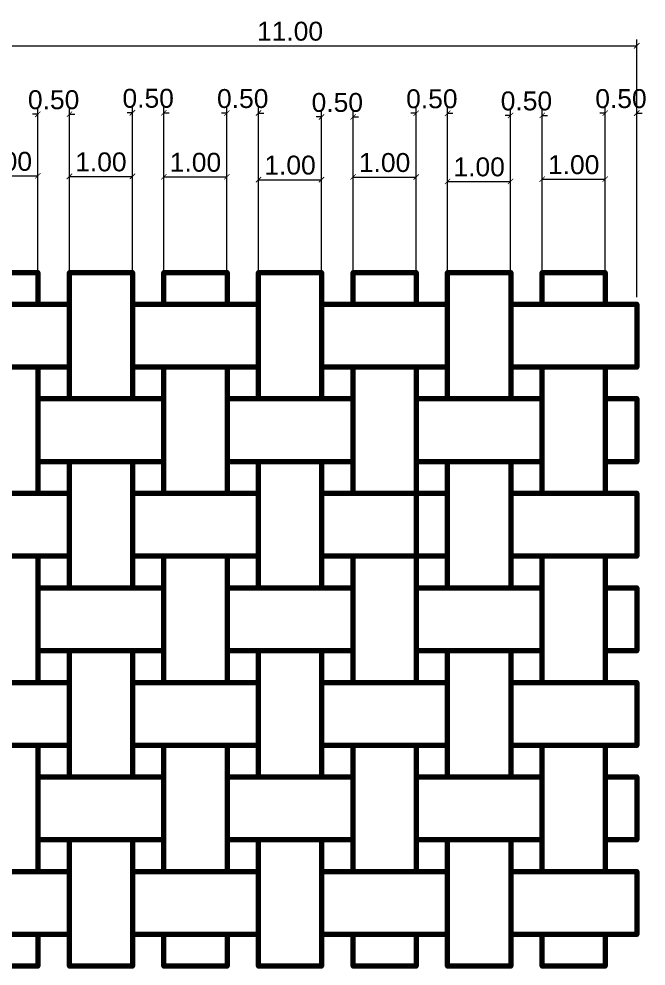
# Model space of a CAD drawing. Header units: inches. Extents: x 994 to 6777, y -637 to 5407.
# Drawn here: x 1078.79 to 1088.73, y 477.23 to 492.25 of the extents above; entities that cross this region are included whole.
import ezdxf

# ---------------------------------------------------------------- set-up
doc = ezdxf.new("R2010")
doc.units = ezdxf.units.IN
doc.header["$MEASUREMENT"] = 0
doc.linetypes.add('CENTER2', pattern=[28.575, 19.05, -3.175, 3.175, -3.175])
doc.layers.add('DIMENSIONS', color=7, linetype='Continuous')
doc.layers.add('OBJECT 0.5', color=7, linetype='Continuous', lineweight=60)
doc.styles.get("Standard").update_dxf_attribs({"font": 'arial.ttf'})
doc.dimstyles.new('ABELLA 100', dxfattribs={"dimtxt": 0.3, "dimasz": 0.085, "dimexe": 0.1, "dimexo": 0.075, "dimgap": 0.075, "dimtad": 1, "dimzin": 0, "dimdsep": 46, "dimtxsty": 'Standard', "dimblk": 'ARCHTICK', "dimcen": 0.09, "dimclrd": 7, "dimclre": 7, "dimadec": 0, "dimazin": 0, "dimtfac": 1, "dimtix": 1, "dimtofl": 0, "dimtmove": 0, "dimatfit": 3, "dimldrblk": 'OPEN30', "dimfxl": 1, "dimtolj": 1, "dimtzin": 0, "dimlwd": 0, "dimlwe": 0, "dimarcsym": 0})

# ---------------------------------------------------------------- blocks, each defined once
blk = doc.blocks.new('_ArchTick')
at = {"color": 0, "linetype": 'ByBlock', "const_width": 0.15}
blk.add_lwpolyline([(-0.5, -0.5), (0.5, 0.5)], dxfattribs=at)
blk = doc.blocks.new('*D483')
at = {"layer": 'Defpoints', "color": 0, "transparency": 16777216}
for p in [(1079.587, 490.736), (1079.087, 487.759), (1079.587, 487.759)]:
    blk.add_point(p, dxfattribs=at)
at = {"layer": 'DIMENSIONS', "color": 7, "linetype": 'CENTER2', "lineweight": 0, "transparency": 16777216}
for p, q in [((1079.087, 487.834), (1079.087, 490.836)), ((1079.587, 487.834), (1079.587, 490.836))]:
    blk.add_line(p, q, dxfattribs=at)
at = {"layer": 'DIMENSIONS', "color": 7, "linetype": 'Continuous', "lineweight": 0, "transparency": 16777216}
for p, q in [((1079.087, 490.736), (1079.002, 490.736)), ((1079.587, 490.736), (1079.672, 490.736))]:
    blk.add_line(p, q, dxfattribs=at)
at = {"layer": 'DIMENSIONS', "color": 7, "lineweight": 0, "transparency": 16777216, "xscale": 0.085, "yscale": 0.085, "zscale": 0.085}
blk.add_blockref('_ArchTick', (1079.087, 490.736), dxfattribs=at)
at = {"layer": 'DIMENSIONS', "color": 7, "lineweight": 0, "transparency": 16777216, "xscale": 0.085, "yscale": 0.085, "zscale": 0.085, "rotation": 180}
blk.add_blockref('_ArchTick', (1079.587, 490.736), dxfattribs=at)
at = {"layer": 'DIMENSIONS', "color": 0, "lineweight": 9, "transparency": 16777216, "insert": (1079.337, 490.964), "char_height": 0.3, "attachment_point": 5}
blk.add_mtext('\\A1;0.50', dxfattribs=at)
blk = doc.blocks.new('_Open30')
at = {"color": 0, "linetype": 'ByBlock', "lineweight": -2}
for p, q in [((-1, 0.27), (0, 0)), ((0, 0), (-1, -0.27)), ((0, 0), (-1, 0))]:
    blk.add_line(p, q, dxfattribs=at)
blk = doc.blocks.new('*D484')
at = {"layer": 'Defpoints', "color": 0, "transparency": 16777216}
for p in [(1081.087, 490.759), (1080.587, 487.759), (1081.087, 487.759)]:
    blk.add_point(p, dxfattribs=at)
at = {"layer": 'DIMENSIONS', "color": 7, "linetype": 'CENTER2', "lineweight": 0, "transparency": 16777216}
for p, q in [((1080.587, 487.834), (1080.587, 490.859)), ((1081.087, 487.834), (1081.087, 490.859))]:
    blk.add_line(p, q, dxfattribs=at)
at = {"layer": 'DIMENSIONS', "color": 7, "linetype": 'Continuous', "lineweight": 0, "transparency": 16777216}
for p, q in [((1080.587, 490.759), (1080.502, 490.759)), ((1081.087, 490.759), (1081.172, 490.759))]:
    blk.add_line(p, q, dxfattribs=at)
at = {"layer": 'DIMENSIONS', "color": 7, "lineweight": 0, "transparency": 16777216, "xscale": 0.085, "yscale": 0.085, "zscale": 0.085}
blk.add_blockref('_ArchTick', (1080.587, 490.759), dxfattribs=at)
at = {"layer": 'DIMENSIONS', "color": 7, "lineweight": 0, "transparency": 16777216, "xscale": 0.085, "yscale": 0.085, "zscale": 0.085, "rotation": 180}
blk.add_blockref('_ArchTick', (1081.087, 490.759), dxfattribs=at)
at = {"layer": 'DIMENSIONS', "color": 0, "lineweight": 9, "transparency": 16777216, "insert": (1080.837, 490.987), "char_height": 0.3, "attachment_point": 5}
blk.add_mtext('\\A1;0.50', dxfattribs=at)
blk = doc.blocks.new('*D485')
at = {"layer": 'Defpoints', "color": 0, "transparency": 16777216}
for p in [(1082.587, 490.755), (1082.087, 487.759), (1082.587, 487.759)]:
    blk.add_point(p, dxfattribs=at)
at = {"layer": 'DIMENSIONS', "color": 7, "linetype": 'CENTER2', "lineweight": 0, "transparency": 16777216}
for p, q in [((1082.087, 487.834), (1082.087, 490.855)), ((1082.587, 487.834), (1082.587, 490.855))]:
    blk.add_line(p, q, dxfattribs=at)
at = {"layer": 'DIMENSIONS', "color": 7, "linetype": 'Continuous', "lineweight": 0, "transparency": 16777216}
for p, q in [((1082.087, 490.755), (1082.002, 490.755)), ((1082.587, 490.755), (1082.672, 490.755))]:
    blk.add_line(p, q, dxfattribs=at)
at = {"layer": 'DIMENSIONS', "color": 7, "lineweight": 0, "transparency": 16777216, "xscale": 0.085, "yscale": 0.085, "zscale": 0.085}
blk.add_blockref('_ArchTick', (1082.087, 490.755), dxfattribs=at)
at = {"layer": 'DIMENSIONS', "color": 7, "lineweight": 0, "transparency": 16777216, "xscale": 0.085, "yscale": 0.085, "zscale": 0.085, "rotation": 180}
blk.add_blockref('_ArchTick', (1082.587, 490.755), dxfattribs=at)
at = {"layer": 'DIMENSIONS', "color": 0, "lineweight": 9, "transparency": 16777216, "insert": (1082.337, 490.983), "char_height": 0.3, "attachment_point": 5}
blk.add_mtext('\\A1;0.50', dxfattribs=at)
blk = doc.blocks.new('*D486')
at = {"layer": 'Defpoints', "color": 0, "transparency": 16777216}
for p in [(1084.087, 490.693), (1083.587, 487.759), (1084.087, 487.759)]:
    blk.add_point(p, dxfattribs=at)
at = {"layer": 'DIMENSIONS', "color": 7, "linetype": 'CENTER2', "lineweight": 0, "transparency": 16777216}
for p, q in [((1083.587, 487.834), (1083.587, 490.793)), ((1084.087, 487.834), (1084.087, 490.793))]:
    blk.add_line(p, q, dxfattribs=at)
at = {"layer": 'DIMENSIONS', "color": 7, "linetype": 'Continuous', "lineweight": 0, "transparency": 16777216}
for p, q in [((1083.587, 490.693), (1083.502, 490.693)), ((1084.087, 490.693), (1084.172, 490.693))]:
    blk.add_line(p, q, dxfattribs=at)
at = {"layer": 'DIMENSIONS', "color": 7, "lineweight": 0, "transparency": 16777216, "xscale": 0.085, "yscale": 0.085, "zscale": 0.085}
blk.add_blockref('_ArchTick', (1083.587, 490.693), dxfattribs=at)
at = {"layer": 'DIMENSIONS', "color": 7, "lineweight": 0, "transparency": 16777216, "xscale": 0.085, "yscale": 0.085, "zscale": 0.085, "rotation": 180}
blk.add_blockref('_ArchTick', (1084.087, 490.693), dxfattribs=at)
at = {"layer": 'DIMENSIONS', "color": 0, "lineweight": 9, "transparency": 16777216, "insert": (1083.837, 490.921), "char_height": 0.3, "attachment_point": 5}
blk.add_mtext('\\A1;0.50', dxfattribs=at)
blk = doc.blocks.new('*D487')
at = {"layer": 'Defpoints', "color": 0, "transparency": 16777216}
for p in [(1085.587, 490.751), (1085.087, 487.759), (1085.587, 487.759)]:
    blk.add_point(p, dxfattribs=at)
at = {"layer": 'DIMENSIONS', "color": 7, "linetype": 'CENTER2', "lineweight": 0, "transparency": 16777216}
for p, q in [((1085.087, 487.834), (1085.087, 490.851)), ((1085.587, 487.834), (1085.587, 490.851))]:
    blk.add_line(p, q, dxfattribs=at)
at = {"layer": 'DIMENSIONS', "color": 7, "linetype": 'Continuous', "lineweight": 0, "transparency": 16777216}
for p, q in [((1085.087, 490.751), (1085.002, 490.751)), ((1085.587, 490.751), (1085.672, 490.751))]:
    blk.add_line(p, q, dxfattribs=at)
at = {"layer": 'DIMENSIONS', "color": 7, "lineweight": 0, "transparency": 16777216, "xscale": 0.085, "yscale": 0.085, "zscale": 0.085}
blk.add_blockref('_ArchTick', (1085.087, 490.751), dxfattribs=at)
at = {"layer": 'DIMENSIONS', "color": 7, "lineweight": 0, "transparency": 16777216, "xscale": 0.085, "yscale": 0.085, "zscale": 0.085, "rotation": 180}
blk.add_blockref('_ArchTick', (1085.587, 490.751), dxfattribs=at)
at = {"layer": 'DIMENSIONS', "color": 0, "lineweight": 9, "transparency": 16777216, "insert": (1085.337, 490.979), "char_height": 0.3, "attachment_point": 5}
blk.add_mtext('\\A1;0.50', dxfattribs=at)
blk = doc.blocks.new('*D488')
at = {"layer": 'Defpoints', "color": 0, "transparency": 16777216}
for p in [(1087.087, 490.717), (1086.587, 487.759), (1087.087, 487.759)]:
    blk.add_point(p, dxfattribs=at)
at = {"layer": 'DIMENSIONS', "color": 7, "linetype": 'CENTER2', "lineweight": 0, "transparency": 16777216}
for p, q in [((1086.587, 487.834), (1086.587, 490.817)), ((1087.087, 487.834), (1087.087, 490.817))]:
    blk.add_line(p, q, dxfattribs=at)
at = {"layer": 'DIMENSIONS', "color": 7, "linetype": 'Continuous', "lineweight": 0, "transparency": 16777216}
for p, q in [((1086.587, 490.717), (1086.502, 490.717)), ((1087.087, 490.717), (1087.172, 490.717))]:
    blk.add_line(p, q, dxfattribs=at)
at = {"layer": 'DIMENSIONS', "color": 7, "lineweight": 0, "transparency": 16777216, "xscale": 0.085, "yscale": 0.085, "zscale": 0.085}
blk.add_blockref('_ArchTick', (1086.587, 490.717), dxfattribs=at)
at = {"layer": 'DIMENSIONS', "color": 7, "lineweight": 0, "transparency": 16777216, "xscale": 0.085, "yscale": 0.085, "zscale": 0.085, "rotation": 180}
blk.add_blockref('_ArchTick', (1087.087, 490.717), dxfattribs=at)
at = {"layer": 'DIMENSIONS', "color": 0, "lineweight": 9, "transparency": 16777216, "insert": (1086.837, 490.945), "char_height": 0.3, "attachment_point": 5}
blk.add_mtext('\\A1;0.50', dxfattribs=at)
blk = doc.blocks.new('*D489')
at = {"layer": 'Defpoints', "color": 0, "transparency": 16777216}
for p in [(1088.587, 490.754), (1088.087, 487.759), (1088.587, 487.759)]:
    blk.add_point(p, dxfattribs=at)
at = {"layer": 'DIMENSIONS', "color": 7, "linetype": 'CENTER2', "lineweight": 0, "transparency": 16777216}
for p, q in [((1088.087, 487.834), (1088.087, 490.854)), ((1088.587, 487.834), (1088.587, 490.854))]:
    blk.add_line(p, q, dxfattribs=at)
at = {"layer": 'DIMENSIONS', "color": 7, "linetype": 'Continuous', "lineweight": 0, "transparency": 16777216}
for p, q in [((1088.087, 490.754), (1088.002, 490.754)), ((1088.587, 490.754), (1088.672, 490.754))]:
    blk.add_line(p, q, dxfattribs=at)
at = {"layer": 'DIMENSIONS', "color": 7, "lineweight": 0, "transparency": 16777216, "xscale": 0.085, "yscale": 0.085, "zscale": 0.085}
blk.add_blockref('_ArchTick', (1088.087, 490.754), dxfattribs=at)
at = {"layer": 'DIMENSIONS', "color": 7, "lineweight": 0, "transparency": 16777216, "xscale": 0.085, "yscale": 0.085, "zscale": 0.085, "rotation": 180}
blk.add_blockref('_ArchTick', (1088.587, 490.754), dxfattribs=at)
at = {"layer": 'DIMENSIONS', "color": 0, "lineweight": 9, "transparency": 16777216, "insert": (1088.337, 490.982), "char_height": 0.3, "attachment_point": 5}
blk.add_mtext('\\A1;0.50', dxfattribs=at)
blk = doc.blocks.new('*D490')
at = {"layer": 'Defpoints', "color": 0, "transparency": 16777216}
for p in [(1088.087, 489.706), (1087.087, 487.759), (1088.087, 487.759)]:
    blk.add_point(p, dxfattribs=at)
at = {"layer": 'DIMENSIONS', "color": 7, "linetype": 'CENTER2', "lineweight": 0, "transparency": 16777216}
for p, q in [((1087.087, 487.834), (1087.087, 489.806)), ((1088.087, 487.834), (1088.087, 489.806))]:
    blk.add_line(p, q, dxfattribs=at)
at = {"layer": 'DIMENSIONS', "color": 7, "linetype": 'Continuous', "lineweight": 0, "transparency": 16777216}
blk.add_line((1087.087, 489.706), (1088.087, 489.706), dxfattribs=at)
at = {"layer": 'DIMENSIONS', "color": 7, "lineweight": 0, "transparency": 16777216, "xscale": 0.085, "yscale": 0.085, "zscale": 0.085, "rotation": 180}
blk.add_blockref('_ArchTick', (1087.087, 489.706), dxfattribs=at)
at = {"layer": 'DIMENSIONS', "color": 7, "lineweight": 0, "transparency": 16777216, "xscale": 0.085, "yscale": 0.085, "zscale": 0.085}
blk.add_blockref('_ArchTick', (1088.087, 489.706), dxfattribs=at)
at = {"layer": 'DIMENSIONS', "color": 0, "lineweight": 9, "transparency": 16777216, "insert": (1087.587, 489.934), "char_height": 0.3, "attachment_point": 5}
blk.add_mtext('\\A1;1.00', dxfattribs=at)
blk = doc.blocks.new('*D491')
at = {"layer": 'Defpoints', "color": 0, "transparency": 16777216}
for p in [(1086.587, 489.671), (1085.587, 487.759), (1086.587, 487.759)]:
    blk.add_point(p, dxfattribs=at)
at = {"layer": 'DIMENSIONS', "color": 7, "linetype": 'CENTER2', "lineweight": 0, "transparency": 16777216}
for p, q in [((1085.587, 487.834), (1085.587, 489.771)), ((1086.587, 487.834), (1086.587, 489.771))]:
    blk.add_line(p, q, dxfattribs=at)
at = {"layer": 'DIMENSIONS', "color": 7, "linetype": 'Continuous', "lineweight": 0, "transparency": 16777216}
blk.add_line((1085.587, 489.671), (1086.587, 489.671), dxfattribs=at)
at = {"layer": 'DIMENSIONS', "color": 7, "lineweight": 0, "transparency": 16777216, "xscale": 0.085, "yscale": 0.085, "zscale": 0.085, "rotation": 180}
blk.add_blockref('_ArchTick', (1085.587, 489.671), dxfattribs=at)
at = {"layer": 'DIMENSIONS', "color": 7, "lineweight": 0, "transparency": 16777216, "xscale": 0.085, "yscale": 0.085, "zscale": 0.085}
blk.add_blockref('_ArchTick', (1086.587, 489.671), dxfattribs=at)
at = {"layer": 'DIMENSIONS', "color": 0, "lineweight": 9, "transparency": 16777216, "insert": (1086.087, 489.899), "char_height": 0.3, "attachment_point": 5}
blk.add_mtext('\\A1;1.00', dxfattribs=at)
blk = doc.blocks.new('*D492')
at = {"layer": 'Defpoints', "color": 0, "transparency": 16777216}
for p in [(1085.087, 489.74), (1084.087, 487.759), (1085.087, 487.759)]:
    blk.add_point(p, dxfattribs=at)
at = {"layer": 'DIMENSIONS', "color": 7, "linetype": 'CENTER2', "lineweight": 0, "transparency": 16777216}
for p, q in [((1084.087, 487.834), (1084.087, 489.84)), ((1085.087, 487.834), (1085.087, 489.84))]:
    blk.add_line(p, q, dxfattribs=at)
at = {"layer": 'DIMENSIONS', "color": 7, "linetype": 'Continuous', "lineweight": 0, "transparency": 16777216}
blk.add_line((1084.087, 489.74), (1085.087, 489.74), dxfattribs=at)
at = {"layer": 'DIMENSIONS', "color": 7, "lineweight": 0, "transparency": 16777216, "xscale": 0.085, "yscale": 0.085, "zscale": 0.085, "rotation": 180}
blk.add_blockref('_ArchTick', (1084.087, 489.74), dxfattribs=at)
at = {"layer": 'DIMENSIONS', "color": 7, "lineweight": 0, "transparency": 16777216, "xscale": 0.085, "yscale": 0.085, "zscale": 0.085}
blk.add_blockref('_ArchTick', (1085.087, 489.74), dxfattribs=at)
at = {"layer": 'DIMENSIONS', "color": 0, "lineweight": 9, "transparency": 16777216, "insert": (1084.587, 489.968), "char_height": 0.3, "attachment_point": 5}
blk.add_mtext('\\A1;1.00', dxfattribs=at)
blk = doc.blocks.new('*D493')
at = {"layer": 'Defpoints', "color": 0, "transparency": 16777216}
for p in [(1083.587, 489.698), (1082.587, 487.759), (1083.587, 487.759)]:
    blk.add_point(p, dxfattribs=at)
at = {"layer": 'DIMENSIONS', "color": 7, "linetype": 'CENTER2', "lineweight": 0, "transparency": 16777216}
for p, q in [((1082.587, 487.834), (1082.587, 489.798)), ((1083.587, 487.834), (1083.587, 489.798))]:
    blk.add_line(p, q, dxfattribs=at)
at = {"layer": 'DIMENSIONS', "color": 7, "linetype": 'Continuous', "lineweight": 0, "transparency": 16777216}
blk.add_line((1082.587, 489.698), (1083.587, 489.698), dxfattribs=at)
at = {"layer": 'DIMENSIONS', "color": 7, "lineweight": 0, "transparency": 16777216, "xscale": 0.085, "yscale": 0.085, "zscale": 0.085, "rotation": 180}
blk.add_blockref('_ArchTick', (1082.587, 489.698), dxfattribs=at)
at = {"layer": 'DIMENSIONS', "color": 7, "lineweight": 0, "transparency": 16777216, "xscale": 0.085, "yscale": 0.085, "zscale": 0.085}
blk.add_blockref('_ArchTick', (1083.587, 489.698), dxfattribs=at)
at = {"layer": 'DIMENSIONS', "color": 0, "lineweight": 9, "transparency": 16777216, "insert": (1083.087, 489.927), "char_height": 0.3, "attachment_point": 5}
blk.add_mtext('\\A1;1.00', dxfattribs=at)
blk = doc.blocks.new('*D494')
at = {"layer": 'Defpoints', "color": 0, "transparency": 16777216}
for p in [(1082.087, 489.744), (1081.087, 487.759), (1082.087, 487.759)]:
    blk.add_point(p, dxfattribs=at)
at = {"layer": 'DIMENSIONS', "color": 7, "linetype": 'CENTER2', "lineweight": 0, "transparency": 16777216}
for p, q in [((1081.087, 487.834), (1081.087, 489.844)), ((1082.087, 487.834), (1082.087, 489.844))]:
    blk.add_line(p, q, dxfattribs=at)
at = {"layer": 'DIMENSIONS', "color": 7, "linetype": 'Continuous', "lineweight": 0, "transparency": 16777216}
blk.add_line((1081.087, 489.744), (1082.087, 489.744), dxfattribs=at)
at = {"layer": 'DIMENSIONS', "color": 7, "lineweight": 0, "transparency": 16777216, "xscale": 0.085, "yscale": 0.085, "zscale": 0.085, "rotation": 180}
blk.add_blockref('_ArchTick', (1081.087, 489.744), dxfattribs=at)
at = {"layer": 'DIMENSIONS', "color": 7, "lineweight": 0, "transparency": 16777216, "xscale": 0.085, "yscale": 0.085, "zscale": 0.085}
blk.add_blockref('_ArchTick', (1082.087, 489.744), dxfattribs=at)
at = {"layer": 'DIMENSIONS', "color": 0, "lineweight": 9, "transparency": 16777216, "insert": (1081.587, 489.972), "char_height": 0.3, "attachment_point": 5}
blk.add_mtext('\\A1;1.00', dxfattribs=at)
blk = doc.blocks.new('*D495')
at = {"layer": 'Defpoints', "color": 0, "transparency": 16777216}
for p in [(1080.587, 489.75), (1079.587, 487.759), (1080.587, 487.759)]:
    blk.add_point(p, dxfattribs=at)
at = {"layer": 'DIMENSIONS', "color": 7, "linetype": 'CENTER2', "lineweight": 0, "transparency": 16777216}
for p, q in [((1079.587, 487.834), (1079.587, 489.85)), ((1080.587, 487.834), (1080.587, 489.85))]:
    blk.add_line(p, q, dxfattribs=at)
at = {"layer": 'DIMENSIONS', "color": 7, "linetype": 'Continuous', "lineweight": 0, "transparency": 16777216}
blk.add_line((1079.587, 489.75), (1080.587, 489.75), dxfattribs=at)
at = {"layer": 'DIMENSIONS', "color": 7, "lineweight": 0, "transparency": 16777216, "xscale": 0.085, "yscale": 0.085, "zscale": 0.085, "rotation": 180}
blk.add_blockref('_ArchTick', (1079.587, 489.75), dxfattribs=at)
at = {"layer": 'DIMENSIONS', "color": 7, "lineweight": 0, "transparency": 16777216, "xscale": 0.085, "yscale": 0.085, "zscale": 0.085}
blk.add_blockref('_ArchTick', (1080.587, 489.75), dxfattribs=at)
at = {"layer": 'DIMENSIONS', "color": 0, "lineweight": 9, "transparency": 16777216, "insert": (1080.087, 489.978), "char_height": 0.3, "attachment_point": 5}
blk.add_mtext('\\A1;1.00', dxfattribs=at)
blk = doc.blocks.new('*D496')
at = {"layer": 'Defpoints', "color": 0, "transparency": 16777216}
for p in [(1079.087, 489.759), (1078.087, 487.759), (1079.087, 487.759)]:
    blk.add_point(p, dxfattribs=at)
at = {"layer": 'DIMENSIONS', "color": 7, "linetype": 'CENTER2', "lineweight": 0, "transparency": 16777216}
for p, q in [((1078.087, 487.834), (1078.087, 489.859)), ((1079.087, 487.834), (1079.087, 489.859))]:
    blk.add_line(p, q, dxfattribs=at)
at = {"layer": 'DIMENSIONS', "color": 7, "linetype": 'Continuous', "lineweight": 0, "transparency": 16777216}
blk.add_line((1078.087, 489.759), (1079.087, 489.759), dxfattribs=at)
at = {"layer": 'DIMENSIONS', "color": 7, "lineweight": 0, "transparency": 16777216, "xscale": 0.085, "yscale": 0.085, "zscale": 0.085, "rotation": 180}
blk.add_blockref('_ArchTick', (1078.087, 489.759), dxfattribs=at)
at = {"layer": 'DIMENSIONS', "color": 7, "lineweight": 0, "transparency": 16777216, "xscale": 0.085, "yscale": 0.085, "zscale": 0.085}
blk.add_blockref('_ArchTick', (1079.087, 489.759), dxfattribs=at)
at = {"layer": 'DIMENSIONS', "color": 0, "lineweight": 9, "transparency": 16777216, "insert": (1078.587, 489.987), "char_height": 0.3, "attachment_point": 5}
blk.add_mtext('\\A1;1.00', dxfattribs=at)
blk = doc.blocks.new('*D497')
at = {"layer": 'Defpoints', "color": 0, "transparency": 16777216}
for p in [(1088.587, 491.822), (1077.587, 487.759), (1088.587, 487.759)]:
    blk.add_point(p, dxfattribs=at)
at = {"layer": 'DIMENSIONS', "color": 7, "linetype": 'CENTER2', "lineweight": 0, "transparency": 16777216}
for p, q in [((1077.587, 487.834), (1077.587, 491.922)), ((1088.587, 487.834), (1088.587, 491.922))]:
    blk.add_line(p, q, dxfattribs=at)
at = {"layer": 'DIMENSIONS', "color": 7, "linetype": 'Continuous', "lineweight": 0, "transparency": 16777216}
blk.add_line((1077.587, 491.822), (1088.587, 491.822), dxfattribs=at)
at = {"layer": 'DIMENSIONS', "color": 7, "lineweight": 0, "transparency": 16777216, "xscale": 0.085, "yscale": 0.085, "zscale": 0.085, "rotation": 180}
blk.add_blockref('_ArchTick', (1077.587, 491.822), dxfattribs=at)
at = {"layer": 'DIMENSIONS', "color": 7, "lineweight": 0, "transparency": 16777216, "xscale": 0.085, "yscale": 0.085, "zscale": 0.085}
blk.add_blockref('_ArchTick', (1088.587, 491.822), dxfattribs=at)
at = {"layer": 'DIMENSIONS', "color": 0, "lineweight": 9, "transparency": 16777216, "insert": (1083.087, 492.051), "char_height": 0.3, "attachment_point": 5}
blk.add_mtext('\\A1;11.00', dxfattribs=at)

msp = doc.modelspace()

# ---------------------------------------------------------------- linework, layer by layer
at = {"layer": 'OBJECT 0.5', "lineweight": 100}
for points in [[(1078.08727, 487.72515), (1078.08727, 488.22515), (1079.08727, 488.22515), (1079.08727, 487.72515)], [(1079.58727, 486.22515), (1079.58727, 488.22515), (1080.58727, 488.22515), (1080.58727, 486.22515)], [(1081.08727, 487.72515), (1081.08727, 488.22515), (1082.08727, 488.22515), (1082.08727, 487.72515)], [(1082.58727, 486.22515), (1082.58727, 488.22515), (1083.58727, 488.22515), (1083.58727, 486.22515)], [(1084.08727, 487.72515), (1084.08727, 488.22515), (1085.08727, 488.22515), (1085.08727, 487.72515)], [(1085.58727, 486.22515), (1085.58727, 488.22515), (1086.58727, 488.22515), (1086.58727, 486.22515)], [(1087.08727, 487.72515), (1087.08727, 488.22515), (1088.08727, 488.22515), (1088.08727, 487.72515)], [(1079.58727, 486.72515), (1077.58727, 486.72515), (1077.58727, 487.72515), (1079.58727, 487.72515)], [(1080.58727, 487.72515), (1082.58727, 487.72515)], [(1083.58727, 487.72515), (1085.58727, 487.72515)], [(1086.58727, 487.72515), (1088.58727, 487.72515), (1088.58727, 486.72515), (1086.58727, 486.72515)], [(1079.08727, 486.72515), (1079.08727, 484.72515)], [(1082.58727, 486.72515), (1080.58727, 486.72515)], [(1081.08727, 484.72515), (1081.08727, 486.72515)], [(1082.08727, 486.72515), (1082.08727, 484.72515)], [(1085.58727, 486.72515), (1083.58727, 486.72515)], [(1084.08727, 484.72515), (1084.08727, 486.72515)], [(1085.08727, 486.72515), (1085.08727, 481.72515)], [(1087.08727, 484.72515), (1087.08727, 486.72515)], [(1088.08727, 486.72515), (1088.08727, 484.72515)], [(1079.08727, 486.22515), (1081.08727, 486.22515)], [(1082.08727, 486.22515), (1084.08727, 486.22515)], [(1085.08727, 486.22515), (1087.08727, 486.22515)], [(1088.08727, 486.22515), (1088.58727, 486.22515), (1088.58727, 485.22515), (1088.08727, 485.22515)], [(1081.08727, 485.22515), (1079.08727, 485.22515)], [(1079.58727, 483.22515), (1079.58727, 485.22515)], [(1080.58727, 485.22515), (1080.58727, 483.22515)], [(1084.08727, 485.22515), (1082.08727, 485.22515)], [(1082.58727, 483.22515), (1082.58727, 485.22515)], [(1083.58727, 485.22515), (1083.58727, 483.22515)], [(1087.08727, 485.22515), (1085.08727, 485.22515)], [(1085.58727, 483.22515), (1085.58727, 485.22515)], [(1086.58727, 485.22515), (1086.58727, 483.22515)], [(1079.58727, 483.72515), (1077.58727, 483.72515), (1077.58727, 484.72515), (1079.58727, 484.72515)], [(1080.58727, 484.72515), (1082.58727, 484.72515)], [(1083.58727, 484.72515), (1085.58727, 484.72515)], [(1086.58727, 484.72515), (1088.58727, 484.72515), (1088.58727, 483.72515), (1086.58727, 483.72515)], [(1079.08727, 483.72515), (1079.08727, 481.72515)], [(1082.58727, 483.72515), (1080.58727, 483.72515)], [(1081.08727, 481.72515), (1081.08727, 483.72515)], [(1082.08727, 483.72515), (1082.08727, 481.72515)], [(1085.58727, 483.72515), (1083.58727, 483.72515)], [(1084.08727, 481.72515), (1084.08727, 483.72515)], [(1087.08727, 481.72515), (1087.08727, 483.72515)], [(1088.08727, 483.72515), (1088.08727, 481.72515)], [(1079.08727, 483.22515), (1081.08727, 483.22515)], [(1082.08727, 483.22515), (1084.08727, 483.22515)], [(1085.08727, 483.22515), (1087.08727, 483.22515)], [(1088.08727, 483.22515), (1088.58727, 483.22515), (1088.58727, 482.22515), (1088.08727, 482.22515)], [(1081.08727, 482.22515), (1079.08727, 482.22515)], [(1079.58727, 480.22515), (1079.58727, 482.22515)], [(1080.58727, 482.22515), (1080.58727, 480.22515)], [(1084.08727, 482.22515), (1082.08727, 482.22515)], [(1082.58727, 480.22515), (1082.58727, 482.22515)], [(1083.58727, 482.22515), (1083.58727, 480.22515)], [(1087.08727, 482.22515), (1085.08727, 482.22515)], [(1085.58727, 480.22515), (1085.58727, 482.22515)], [(1086.58727, 482.22515), (1086.58727, 480.22515)], [(1079.58727, 480.72515), (1077.58727, 480.72515), (1077.58727, 481.72515), (1079.58727, 481.72515)], [(1080.58727, 481.72515), (1082.58727, 481.72515)], [(1083.58727, 481.72515), (1085.58727, 481.72515)], [(1086.58727, 481.72515), (1088.58727, 481.72515), (1088.58727, 480.72515), (1086.58727, 480.72515)], [(1079.08727, 480.72515), (1079.08727, 478.72515)], [(1082.58727, 480.72515), (1080.58727, 480.72515)], [(1081.08727, 478.72515), (1081.08727, 480.72515)], [(1082.08727, 480.72515), (1082.08727, 478.72515)], [(1085.58727, 480.72515), (1083.58727, 480.72515)], [(1084.08727, 478.72515), (1084.08727, 480.72515)], [(1085.08727, 480.72515), (1085.08727, 478.72515)], [(1087.08727, 478.72515), (1087.08727, 480.72515)], [(1088.08727, 480.72515), (1088.08727, 478.72515)], [(1079.08727, 480.22515), (1081.08727, 480.22515)], [(1082.08727, 480.22515), (1084.08727, 480.22515)], [(1085.08727, 480.22515), (1087.08727, 480.22515)], [(1088.08727, 480.22515), (1088.58727, 480.22515), (1088.58727, 479.22515), (1088.08727, 479.22515)], [(1081.08727, 479.22515), (1079.08727, 479.22515)], [(1080.58727, 479.22515), (1080.58727, 477.22515), (1079.58727, 477.22515), (1079.58727, 479.22515)], [(1084.08727, 479.22515), (1082.08727, 479.22515)], [(1083.58727, 479.22515), (1083.58727, 477.22515), (1082.58727, 477.22515), (1082.58727, 479.22515)], [(1087.08727, 479.22515), (1085.08727, 479.22515)], [(1086.58727, 479.22515), (1086.58727, 477.22515), (1085.58727, 477.22515), (1085.58727, 479.22515)], [(1079.58727, 477.72515), (1077.58727, 477.72515), (1077.58727, 478.72515), (1079.58727, 478.72515)], [(1080.58727, 478.72515), (1082.58727, 478.72515)], [(1083.58727, 478.72515), (1085.58727, 478.72515)], [(1086.58727, 478.72515), (1088.58727, 478.72515), (1088.58727, 477.72515), (1086.58727, 477.72515)], [(1079.08727, 477.72515), (1079.08727, 477.22515), (1078.08727, 477.22515), (1078.08727, 477.72515)], [(1082.58727, 477.72515), (1080.58727, 477.72515)], [(1082.08727, 477.72515), (1082.08727, 477.22515), (1081.08727, 477.22515), (1081.08727, 477.72515)], [(1085.58727, 477.72515), (1083.58727, 477.72515)], [(1085.08727, 477.72515), (1085.08727, 477.22515), (1084.08727, 477.22515), (1084.08727, 477.72515)], [(1088.08727, 477.72515), (1088.08727, 477.22515), (1087.08727, 477.22515), (1087.08727, 477.72515)]]:
    msp.add_lwpolyline(points, dxfattribs=at)

# ---------------------------------------------------------------- dimensions: what is measured, and where the dimension line sits
at = {"layer": 'DIMENSIONS', "lineweight": 9}
for base, p1, p2, picture, middle in [((1088.58727, 491.82233), (1077.58727, 487.75885), (1088.58727, 487.75885), '*D497', (1083.08727, 492.0505)), ((1079.58727, 490.73552), (1079.08727, 487.75885), (1079.58727, 487.75885), '*D483', (1079.33727, 490.96369)), ((1081.08727, 490.75884), (1080.58727, 487.75885), (1081.08727, 487.75885), '*D484', (1080.83727, 490.98701)), ((1082.58727, 490.75478), (1082.08727, 487.75885), (1082.58727, 487.75885), '*D485', (1082.33727, 490.98295)), ((1084.08727, 490.6929), (1083.58727, 487.75885), (1084.08727, 487.75885), '*D486', (1083.83727, 490.92107)), ((1085.58727, 490.75078), (1085.08727, 487.75885), (1085.58727, 487.75885), '*D487', (1085.33727, 490.97895)), ((1087.08727, 490.71701), (1086.58727, 487.75885), (1087.08727, 487.75885), '*D488', (1086.83727, 490.94519)), ((1088.58727, 490.75364), (1088.08727, 487.75885), (1088.58727, 487.75885), '*D489', (1088.33727, 490.98181)), ((1079.08727, 489.75885), (1078.08727, 487.75885), (1079.08727, 487.75885), '*D496', (1078.58727, 489.98702)), ((1080.58727, 489.75014), (1079.58727, 487.75885), (1080.58727, 487.75885), '*D495', (1080.08727, 489.97831)), ((1082.08727, 489.74362), (1081.08727, 487.75885), (1082.08727, 487.75885), '*D494', (1081.58727, 489.9718)), ((1083.58727, 489.69844), (1082.58727, 487.75885), (1083.58727, 487.75885), '*D493', (1083.08727, 489.92661)), ((1085.08727, 489.73996), (1084.08727, 487.75885), (1085.08727, 487.75885), '*D492', (1084.58727, 489.96813)), ((1086.58727, 489.67075), (1085.58727, 487.75885), (1086.58727, 487.75885), '*D491', (1086.08727, 489.89892)), ((1088.08727, 489.70627), (1087.08727, 487.75885), (1088.08727, 487.75885), '*D490', (1087.58727, 489.93444))]:
    dim = msp.add_linear_dim(base=base, p1=p1, p2=p2, dimstyle='ABELLA 100', dxfattribs=at)
    dim.commit()
    dim.dimension.update_dxf_attribs({"geometry": picture, "text_midpoint": middle})

doc.saveas('drawing.dxf')
